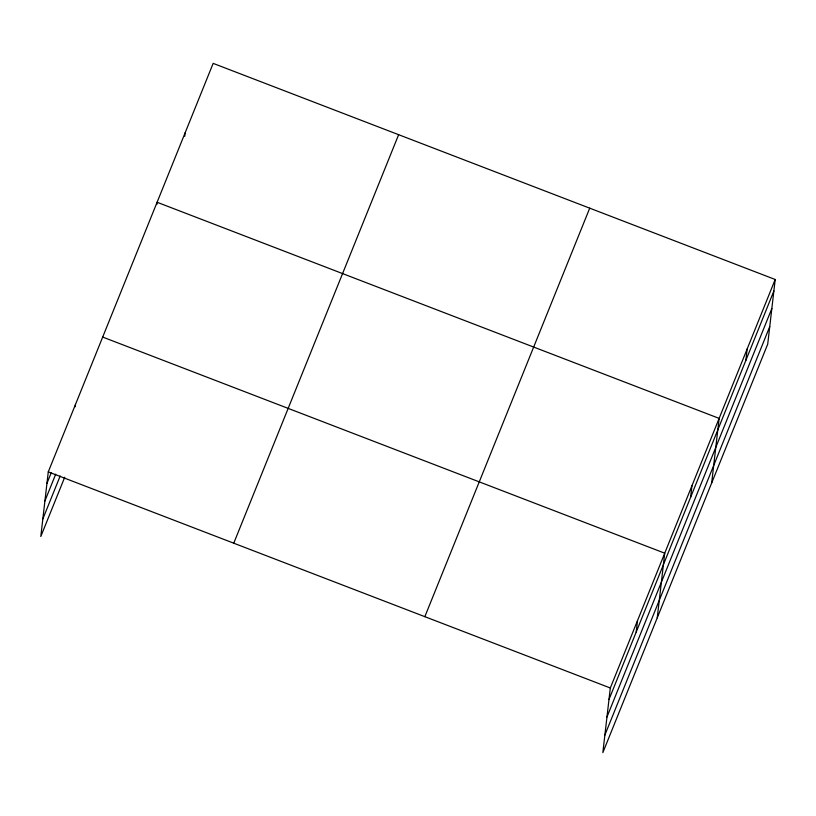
<?xml version="1.0" encoding="UTF-8"?>
<svg xmlns="http://www.w3.org/2000/svg" width="816" height="816" viewBox="0 0 816 816"><rect width="100%" height="100%" fill="white"/><g stroke="black" fill="none" stroke-linecap="round" stroke-linejoin="round"><path stroke-width="1.22" d="M775.2 279.49L610.317 687.99L602.84 752.627L767.723 344.128L775.2 279.49L213.16 63.373L48.277 471.872L40.8 536.51L64.719 477.238M75.215 406.766L75.48 404.471M156.835 204.561L157.1 202.266L719.141 418.384L711.664 483.021M184.732 136.272L185.13 132.824M636.194 632.084L637.52 620.588M657.247 617.824L664.724 553.187L102.694 337.069M690.601 497.281L691.937 485.785M745.844 360.427L747.17 348.942M46.951 483.368L51.173 472.903M44.921 500.902L55.712 474.178M42.83 518.966L60.18 475.973M233.753 543.191L398.636 134.691M424.84 616.672L589.723 208.172M608.991 699.485L773.874 290.986M606.961 717.019L771.844 308.519M604.87 735.083L769.753 326.594M48.277 471.872L610.317 687.99"/></g></svg>
